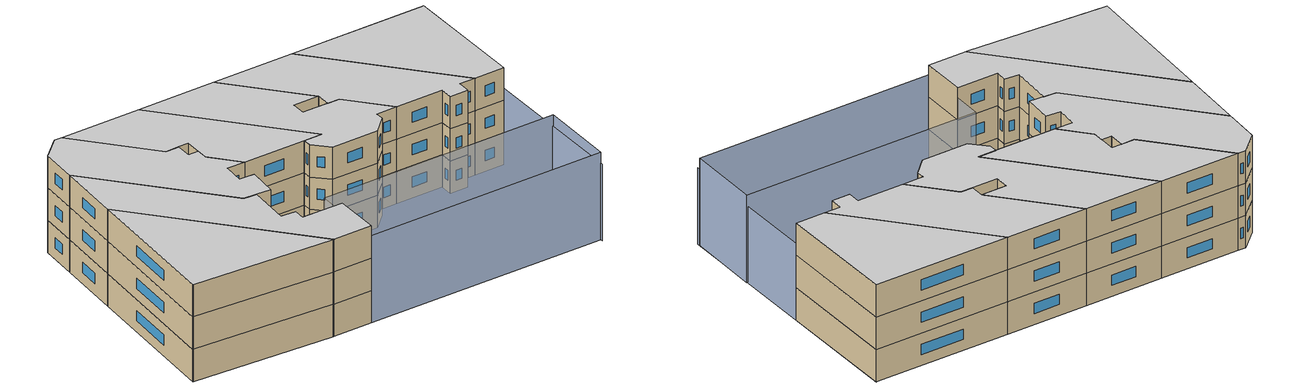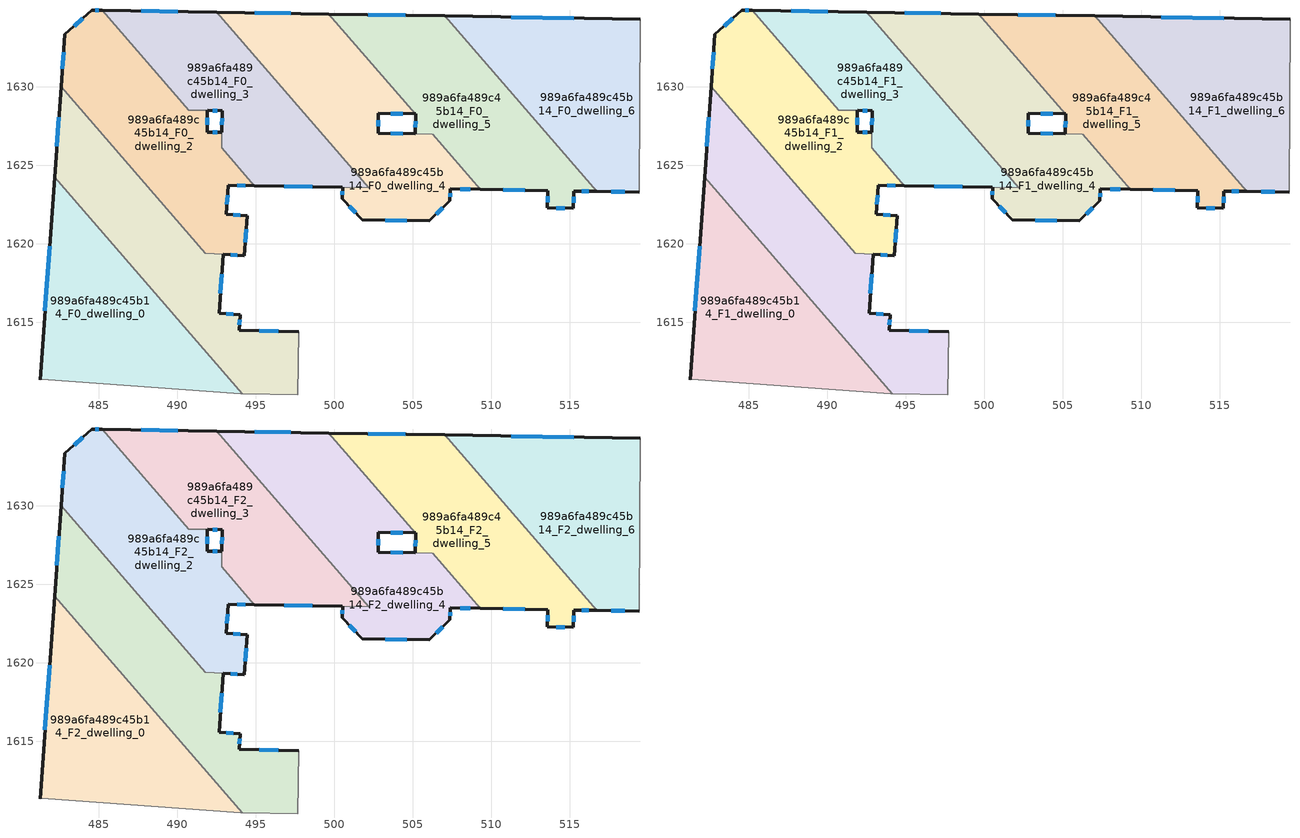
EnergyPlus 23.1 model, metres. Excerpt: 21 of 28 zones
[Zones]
989a6fa489c45b14_F0_dwelling_0
 floor ground (EU_floor_Construction): 482.19,1624.25 494.14,1610.43 494.04,1610.43 481.33,1611.36 481.26,1611.34 z0
 wall outside (EU_wall_Construction): 482.19,1624.25 481.26,1611.34 z0:3
 wall adiabatic (EU_wall_Construction): 481.26,1611.34 481.33,1611.36 494.04,1610.43 494.14,1610.43 z0:3
 wall to 989a6fa489c45b14_F0_dwelling_1 (EU_wall_Construction): 494.14,1610.43 482.19,1624.25 z0:3
 window (EU_Window_Construction): 481.87,1619.86 481.57,1615.73 z1.02:1.98
989a6fa489c45b14_F0_dwelling_1
 floor ground (EU_floor_Construction): 492.94,1619.33 492.66,1615.59 494.01,1615.49 493.94,1614.49 497.74,1614.41 497.67,1610.38 494.14,1610.43 482.19,1624.25 482.6,1630.02 491.78,1619.41 z0
 wall outside (EU_wall_Construction): 497.74,1614.41 493.94,1614.49 494.01,1615.49 492.66,1615.59 492.94,1619.33 / 482.6,1630.02 482.19,1624.25 z0:3
 wall adiabatic (EU_wall_Construction): 494.14,1610.43 497.67,1610.38 497.74,1614.41 z0:3
 wall to 989a6fa489c45b14_F0_dwelling_2 (EU_wall_Construction): 492.94,1619.33 491.78,1619.41 482.61,1630.02 z0:3
 window (EU_Window_Construction): 493.55,1615.53 493.12,1615.56 / 493.96,1614.83 493.99,1615.15 / 496.44,1614.44 495.23,1614.46 / 482.46,1628.05 482.33,1626.21 / 492.76,1616.86 492.84,1618.05 z1.02:1.98
989a6fa489c45b14_F0_dwelling_2
 floor ground (EU_floor_Construction): 491.93,1628.5 491.9,1627.12 491.95,1627.12 492.84,1627.1 492.82,1626.11 494.9,1623.7 493.25,1623.73 493.12,1621.9 494.46,1621.8 494.28,1619.23 491.78,1619.41 482.6,1630.02 482.84,1633.34 484.55,1634.89 485.24,1634.88 490.74,1628.51 z0
 wall outside (EU_wall_Construction): 485.24,1634.88 484.55,1634.89 482.84,1633.34 482.6,1630.02 / 492.84,1627.1 491.95,1627.12 491.9,1627.12 491.93,1628.5 / 492.94,1619.33 494.28,1619.23 494.46,1621.8 493.12,1621.9 493.25,1623.73 494.9,1623.7 z0:3
 wall to 989a6fa489c45b14_F0_dwelling_3 (EU_wall_Construction): 494.9,1623.7 492.82,1626.11 492.84,1627.1 / 490.74,1628.52 485.24,1634.88 / 491.93,1628.5 490.74,1628.51 z0:3
 window (EU_Window_Construction): 482.76,1632.21 482.69,1631.15 / 483.97,1634.36 483.42,1633.87 / 485,1634.88 484.78,1634.88 / 491.91,1627.59 491.92,1628.03 / 492.54,1627.11 492.25,1627.11 / 493.81,1623.72 494.34,1623.71 / 493.17,1622.52 493.21,1623.11 / 494.01,1621.83 493.58,1621.86 / 494.34,1620.1 494.4,1620.93 / 493.4,1619.29 493.82,1619.26 z1.02:1.98
989a6fa489c45b14_F0_dwelling_3
 floor ground (EU_floor_Construction): 492.52,1634.76 502.19,1623.58 500.53,1623.61 494.9,1623.7 492.82,1626.11 492.87,1628.48 491.93,1628.5 490.74,1628.52 485.24,1634.88 z0
 wall outside (EU_wall_Construction): 491.93,1628.5 492.87,1628.48 492.84,1627.1 / 492.52,1634.76 485.24,1634.88 / 494.9,1623.7 500.53,1623.61 z0:3
 wall to 989a6fa489c45b14_F0_dwelling_4 (EU_wall_Construction): 500.53,1623.61 502.19,1623.58 492.52,1634.76 z0:3
 window (EU_Window_Construction): 492.25,1628.49 492.55,1628.49 / 490.04,1634.8 487.72,1634.84 / 496.82,1623.67 498.61,1623.64 / 492.86,1628.01 492.85,1627.57 z1.02:1.98
989a6fa489c45b14_F0_dwelling_4
 floor ground (EU_floor_Construction): 505.15,1628.28 502.82,1628.32 502.8,1627.04 506.26,1626.99 509.31,1623.46 507.39,1623.5 507.38,1622.74 506.06,1621.46 501.8,1621.53 500.52,1622.86 500.53,1623.61 502.19,1623.58 492.52,1634.76 499.65,1634.64 z0
 wall outside (EU_wall_Construction): 500.53,1623.61 500.53,1622.86 501.8,1621.53 506.06,1621.46 507.38,1622.74 507.39,1623.5 509.31,1623.46 / 499.65,1634.64 492.52,1634.76 / 505.17,1627.01 502.8,1627.04 502.82,1628.32 505.15,1628.28 z0:3
 wall to 989a6fa489c45b14_F0_dwelling_5 (EU_wall_Construction): 505.15,1628.28 499.65,1634.64 / 506.26,1626.99 505.17,1627.01 / 509.31,1623.46 506.27,1626.99 z0:3
 window (EU_Window_Construction): 508.05,1623.49 508.66,1623.47 / 507.38,1622.99 507.39,1623.24 / 506.51,1621.9 506.93,1622.3 / 503.25,1621.51 504.61,1621.49 / 500.96,1622.4 501.36,1621.98 / 500.53,1623.35 500.53,1623.11 / 497.22,1634.68 494.95,1634.72 / 503.61,1628.3 504.36,1628.29 / 502.81,1627.48 502.81,1627.88 / 504.36,1627.02 503.61,1627.03 z1.02:1.98
989a6fa489c45b14_F0_dwelling_5
 floor ground (EU_floor_Construction): 507.05,1634.52 516.72,1623.34 515.26,1623.36 515.24,1622.25 513.58,1622.28 513.6,1623.39 509.31,1623.46 506.27,1626.99 505.17,1627.01 505.19,1628.23 505.19,1628.28 505.15,1628.28 499.65,1634.64 z0
 wall outside (EU_wall_Construction): 505.15,1628.28 505.19,1628.28 505.19,1628.23 505.17,1627.01 / 507.05,1634.52 499.65,1634.64 / 509.31,1623.46 513.6,1623.39 513.58,1622.28 515.24,1622.25 515.26,1623.36 516.72,1623.34 z0:3
 wall to 989a6fa489c45b14_F0_dwelling_6 (EU_wall_Construction): 516.72,1623.34 507.05,1634.52 z0:3
 window (EU_Window_Construction): 504.53,1634.56 502.17,1634.6 / 515.76,1623.35 516.22,1623.35 / 515.25,1622.63 515.26,1622.98 / 514.15,1622.27 514.68,1622.26 / 513.6,1623.02 513.59,1622.66 / 510.77,1623.44 512.14,1623.42 / 505.18,1627.81 505.18,1627.42 z1.02:1.98
989a6fa489c45b14_F0_dwelling_6
 floor ground (EU_floor_Construction): 519.48,1634.31 519.43,1623.29 516.72,1623.34 507.05,1634.52 z0
 wall outside (EU_wall_Construction): 519.48,1634.31 507.05,1634.52 / 516.72,1623.34 519.43,1623.29 z0:3
 wall adiabatic (EU_wall_Construction): 519.43,1623.29 519.48,1634.31 z0:3
 window (EU_Window_Construction): 515.25,1634.38 511.28,1634.45 / 517.64,1623.32 518.5,1623.31 z1.02:1.98
989a6fa489c45b14_F1_dwelling_0
 floor to 989a6fa489c45b14_F0_dwelling_0 (EU_floor_Construction): 482.19,1624.25 494.14,1610.43 494.04,1610.43 481.33,1611.36 481.26,1611.34 z3
 wall outside (EU_wall_Construction): 482.19,1624.25 481.26,1611.34 z3:6
 wall adiabatic (EU_wall_Construction): 481.26,1611.34 481.33,1611.36 494.04,1610.43 494.14,1610.43 z3:6
 wall to 989a6fa489c45b14_F1_dwelling_1 (EU_wall_Construction): 494.14,1610.43 482.19,1624.25 z3:6
 window (EU_Window_Construction): 481.87,1619.86 481.57,1615.73 z4.02:4.98
989a6fa489c45b14_F1_dwelling_1
 floor to 989a6fa489c45b14_F0_dwelling_1 (EU_floor_Construction): 492.94,1619.33 492.66,1615.59 494.01,1615.49 493.94,1614.49 497.74,1614.41 497.67,1610.38 494.14,1610.43 482.19,1624.25 482.6,1630.02 491.78,1619.41 z3
 wall outside (EU_wall_Construction): 497.74,1614.41 493.94,1614.49 494.01,1615.49 492.66,1615.59 492.94,1619.33 / 482.6,1630.02 482.19,1624.25 z3:6
 wall adiabatic (EU_wall_Construction): 494.14,1610.43 497.67,1610.38 497.74,1614.41 z3:6
 wall to 989a6fa489c45b14_F1_dwelling_2 (EU_wall_Construction): 492.94,1619.33 491.78,1619.41 482.61,1630.02 z3:6
 window (EU_Window_Construction): 493.55,1615.53 493.12,1615.56 / 493.96,1614.83 493.99,1615.15 / 496.44,1614.44 495.23,1614.46 / 482.46,1628.05 482.33,1626.21 / 492.76,1616.86 492.84,1618.05 z4.02:4.98
989a6fa489c45b14_F1_dwelling_2
 floor to 989a6fa489c45b14_F0_dwelling_2 (EU_floor_Construction): 491.93,1628.5 491.9,1627.12 491.95,1627.12 492.84,1627.1 492.82,1626.11 494.9,1623.7 493.25,1623.73 493.12,1621.9 494.46,1621.8 494.28,1619.23 491.78,1619.41 482.6,1630.02 482.84,1633.34 484.55,1634.89 485.24,1634.88 490.74,1628.52 z3
 wall outside (EU_wall_Construction): 485.24,1634.88 484.55,1634.89 482.84,1633.34 482.6,1630.02 / 492.84,1627.1 491.95,1627.12 491.9,1627.12 491.93,1628.5 / 492.94,1619.33 494.28,1619.23 494.46,1621.8 493.12,1621.9 493.25,1623.73 494.9,1623.7 z3:6
 wall to 989a6fa489c45b14_F1_dwelling_3 (EU_wall_Construction): 494.9,1623.7 492.82,1626.11 492.84,1627.1 / 490.74,1628.52 485.24,1634.88 / 491.93,1628.5 490.74,1628.51 z3:6
 window (EU_Window_Construction): 482.76,1632.21 482.69,1631.15 / 483.97,1634.36 483.42,1633.87 / 485,1634.88 484.78,1634.88 / 491.91,1627.59 491.92,1628.03 / 492.54,1627.11 492.25,1627.11 / 493.81,1623.72 494.34,1623.71 / 493.17,1622.52 493.21,1623.11 / 494.01,1621.83 493.58,1621.86 / 494.34,1620.1 494.4,1620.93 / 493.4,1619.29 493.82,1619.26 z4.02:4.98
989a6fa489c45b14_F1_dwelling_3
 floor to 989a6fa489c45b14_F0_dwelling_3 (EU_floor_Construction): 492.52,1634.76 502.19,1623.58 500.53,1623.61 494.9,1623.7 492.82,1626.11 492.87,1628.48 491.93,1628.5 490.74,1628.52 485.24,1634.88 z3
 wall outside (EU_wall_Construction): 491.93,1628.5 492.87,1628.48 492.84,1627.1 / 492.52,1634.76 485.24,1634.88 / 494.9,1623.7 500.53,1623.61 z3:6
 wall to 989a6fa489c45b14_F1_dwelling_4 (EU_wall_Construction): 500.53,1623.61 502.19,1623.58 492.52,1634.76 z3:6
 window (EU_Window_Construction): 492.25,1628.49 492.55,1628.49 / 490.04,1634.8 487.72,1634.84 / 496.82,1623.67 498.61,1623.64 / 492.86,1628.01 492.85,1627.57 z4.02:4.98
989a6fa489c45b14_F1_dwelling_4
 floor to 989a6fa489c45b14_F0_dwelling_4 (EU_floor_Construction): 505.15,1628.28 502.82,1628.32 502.8,1627.04 506.26,1626.99 509.31,1623.46 507.39,1623.5 507.38,1622.74 506.06,1621.46 501.8,1621.53 500.52,1622.86 500.53,1623.61 502.19,1623.58 492.52,1634.76 499.65,1634.64 z3
 wall outside (EU_wall_Construction): 500.53,1623.61 500.53,1622.86 501.8,1621.53 506.06,1621.46 507.38,1622.74 507.39,1623.5 509.31,1623.46 / 499.65,1634.64 492.52,1634.76 / 505.17,1627.01 502.8,1627.04 502.82,1628.32 505.15,1628.28 z3:6
 wall to 989a6fa489c45b14_F1_dwelling_5 (EU_wall_Construction): 505.15,1628.28 499.65,1634.64 / 506.26,1626.99 505.17,1627.01 / 509.31,1623.46 506.27,1626.99 z3:6
 window (EU_Window_Construction): 508.05,1623.49 508.66,1623.47 / 507.38,1622.99 507.39,1623.24 / 506.51,1621.9 506.93,1622.3 / 503.25,1621.51 504.61,1621.49 / 500.96,1622.4 501.36,1621.98 / 500.53,1623.35 500.53,1623.11 / 497.22,1634.68 494.95,1634.72 / 503.61,1628.3 504.36,1628.29 / 502.81,1627.48 502.81,1627.88 / 504.36,1627.02 503.61,1627.03 z4.02:4.98
989a6fa489c45b14_F1_dwelling_5
 floor to 989a6fa489c45b14_F0_dwelling_5 (EU_floor_Construction): 507.05,1634.52 516.72,1623.34 515.26,1623.36 515.24,1622.25 513.58,1622.28 513.6,1623.39 509.31,1623.46 506.27,1626.99 505.17,1627.01 505.19,1628.23 505.19,1628.28 505.15,1628.28 499.65,1634.64 z3
 wall outside (EU_wall_Construction): 505.15,1628.28 505.19,1628.28 505.19,1628.23 505.17,1627.01 / 507.05,1634.52 499.65,1634.64 / 509.31,1623.46 513.6,1623.39 513.58,1622.28 515.24,1622.25 515.26,1623.36 516.72,1623.34 z3:6
 wall to 989a6fa489c45b14_F1_dwelling_6 (EU_wall_Construction): 516.72,1623.34 507.05,1634.52 z3:6
 window (EU_Window_Construction): 504.53,1634.56 502.17,1634.6 / 515.76,1623.35 516.22,1623.35 / 515.25,1622.63 515.26,1622.98 / 514.15,1622.27 514.68,1622.26 / 513.6,1623.02 513.59,1622.66 / 510.77,1623.44 512.14,1623.42 / 505.18,1627.81 505.18,1627.42 z4.02:4.98
989a6fa489c45b14_F1_dwelling_6
 floor to 989a6fa489c45b14_F0_dwelling_6 (EU_floor_Construction): 519.48,1634.31 519.42,1623.29 516.72,1623.34 507.05,1634.52 z3
 wall outside (EU_wall_Construction): 519.48,1634.31 507.05,1634.52 / 516.72,1623.34 519.43,1623.29 z3:6
 wall adiabatic (EU_wall_Construction): 519.43,1623.29 519.48,1634.31 z3:6
 window (EU_Window_Construction): 515.25,1634.38 511.28,1634.45 / 517.64,1623.32 518.5,1623.31 z4.02:4.98
989a6fa489c45b14_F2_dwelling_0
 floor to 989a6fa489c45b14_F1_dwelling_0 (EU_floor_Construction): 482.19,1624.25 494.14,1610.43 494.04,1610.43 481.33,1611.36 481.26,1611.34 z6
 wall outside (EU_wall_Construction): 482.19,1624.25 481.26,1611.34 z6:9
 wall adiabatic (EU_wall_Construction): 481.26,1611.34 481.33,1611.36 494.04,1610.43 494.14,1610.43 z6:9
 wall to 989a6fa489c45b14_F2_dwelling_1 (EU_wall_Construction): 494.14,1610.43 482.19,1624.25 z6:9
 window (EU_Window_Construction): 481.87,1619.86 481.57,1615.73 z7.02:7.98
 ceiling to 989a6fa489c45b14_F3_dwelling_0 (EU_floor_Construction): 494.14,1610.43 482.19,1624.25 481.26,1611.34 481.33,1611.36 494.04,1610.43 z9
989a6fa489c45b14_F2_dwelling_1
 floor to 989a6fa489c45b14_F1_dwelling_1 (EU_floor_Construction): 492.94,1619.33 492.66,1615.59 494.01,1615.49 493.94,1614.49 497.74,1614.41 497.67,1610.38 494.14,1610.43 482.19,1624.25 482.6,1630.02 491.78,1619.41 z6
 wall outside (EU_wall_Construction): 497.74,1614.41 493.94,1614.49 494.01,1615.49 492.66,1615.59 492.94,1619.33 / 482.6,1630.02 482.19,1624.25 z6:9
 wall adiabatic (EU_wall_Construction): 494.14,1610.43 497.67,1610.38 497.74,1614.41 z6:9
 wall to 989a6fa489c45b14_F2_dwelling_2 (EU_wall_Construction): 492.94,1619.33 491.78,1619.41 482.61,1630.02 z6:9
 window (EU_Window_Construction): 493.55,1615.53 493.12,1615.56 / 493.96,1614.83 493.99,1615.15 / 496.44,1614.44 495.23,1614.46 / 482.46,1628.05 482.33,1626.21 / 492.76,1616.86 492.84,1618.05 z7.02:7.98
 ceiling to 989a6fa489c45b14_F3_dwelling_1 (EU_floor_Construction): 497.67,1610.38 497.74,1614.41 493.94,1614.49 494.01,1615.49 492.66,1615.59 492.94,1619.33 491.78,1619.41 482.6,1630.02 482.19,1624.25 494.14,1610.43 z9
989a6fa489c45b14_F2_dwelling_2
 floor to 989a6fa489c45b14_F1_dwelling_2 (EU_floor_Construction): 491.93,1628.5 491.9,1627.12 491.95,1627.12 492.84,1627.1 492.82,1626.11 494.9,1623.7 493.25,1623.73 493.12,1621.9 494.46,1621.8 494.28,1619.23 491.78,1619.41 482.6,1630.02 482.84,1633.34 484.55,1634.89 485.24,1634.88 490.74,1628.52 z6
 wall outside (EU_wall_Construction): 485.24,1634.88 484.55,1634.89 482.84,1633.34 482.6,1630.02 / 492.84,1627.1 491.95,1627.12 491.9,1627.12 491.93,1628.5 / 492.94,1619.33 494.28,1619.23 494.46,1621.8 493.12,1621.9 493.25,1623.73 494.9,1623.7 z6:9
 wall to 989a6fa489c45b14_F2_dwelling_3 (EU_wall_Construction): 494.9,1623.7 492.82,1626.11 492.84,1627.1 / 490.74,1628.52 485.24,1634.88 / 491.93,1628.5 490.74,1628.51 z6:9
 window (EU_Window_Construction): 482.76,1632.21 482.69,1631.15 / 483.97,1634.36 483.42,1633.87 / 485,1634.88 484.78,1634.88 / 491.91,1627.59 491.92,1628.03 / 492.54,1627.11 492.25,1627.11 / 493.81,1623.72 494.34,1623.71 / 493.17,1622.52 493.21,1623.11 / 494.01,1621.83 493.58,1621.86 / 494.34,1620.1 494.4,1620.93 / 493.4,1619.29 493.82,1619.26 z7.02:7.98
 ceiling to 989a6fa489c45b14_F3_dwelling_2 (EU_floor_Construction): 494.28,1619.23 494.46,1621.8 493.12,1621.9 493.25,1623.73 494.9,1623.7 492.82,1626.11 492.84,1627.1 491.95,1627.12 491.9,1627.12 491.93,1628.5 490.74,1628.52 485.24,1634.88 484.55,1634.89 482.84,1633.34 482.6,1630.02 491.78,1619.41 z9
989a6fa489c45b14_F2_dwelling_3
 floor to 989a6fa489c45b14_F1_dwelling_3 (EU_floor_Construction): 492.52,1634.76 502.19,1623.58 500.53,1623.61 494.9,1623.7 492.82,1626.11 492.87,1628.48 491.93,1628.5 490.74,1628.52 485.24,1634.88 z6
 wall outside (EU_wall_Construction): 491.93,1628.5 492.87,1628.48 492.84,1627.1 / 492.52,1634.76 485.24,1634.88 / 494.9,1623.7 500.53,1623.61 z6:9
 wall to 989a6fa489c45b14_F2_dwelling_4 (EU_wall_Construction): 500.53,1623.61 502.19,1623.58 492.52,1634.76 z6:9
 window (EU_Window_Construction): 492.25,1628.49 492.55,1628.49 / 490.04,1634.8 487.72,1634.84 / 496.82,1623.67 498.61,1623.64 / 492.86,1628.01 492.85,1627.57 z7.02:7.98
 ceiling to 989a6fa489c45b14_F3_dwelling_3 (EU_floor_Construction): 502.19,1623.58 492.52,1634.76 485.24,1634.88 490.74,1628.52 491.93,1628.5 492.87,1628.48 492.82,1626.11 494.9,1623.7 500.53,1623.61 z9
989a6fa489c45b14_F2_dwelling_4
 floor to 989a6fa489c45b14_F1_dwelling_4 (EU_floor_Construction): 505.15,1628.28 502.82,1628.32 502.8,1627.04 506.26,1626.99 509.31,1623.46 507.39,1623.5 507.38,1622.74 506.06,1621.46 501.8,1621.53 500.52,1622.86 500.53,1623.61 502.19,1623.58 492.52,1634.76 499.65,1634.64 z6
 wall outside (EU_wall_Construction): 500.53,1623.61 500.53,1622.86 501.8,1621.53 506.06,1621.46 507.38,1622.74 507.39,1623.5 509.31,1623.46 / 499.65,1634.64 492.52,1634.76 / 505.17,1627.01 502.8,1627.04 502.82,1628.32 505.15,1628.28 z6:9
 wall to 989a6fa489c45b14_F2_dwelling_5 (EU_wall_Construction): 505.15,1628.28 499.65,1634.64 / 506.26,1626.99 505.17,1627.01 / 509.31,1623.46 506.27,1626.99 z6:9
 window (EU_Window_Construction): 508.05,1623.49 508.66,1623.47 / 507.38,1622.99 507.39,1623.24 / 506.51,1621.9 506.93,1622.3 / 503.25,1621.51 504.61,1621.49 / 500.96,1622.4 501.36,1621.98 / 500.53,1623.35 500.53,1623.11 / 497.22,1634.68 494.95,1634.72 / 503.61,1628.3 504.36,1628.29 / 502.81,1627.48 502.81,1627.88 / 504.36,1627.02 503.61,1627.03 z7.02:7.98
 ceiling to 989a6fa489c45b14_F3_dwelling_4 (EU_floor_Construction): 509.31,1623.46 506.26,1626.99 502.8,1627.04 502.82,1628.32 505.15,1628.28 499.65,1634.64 492.52,1634.76 502.19,1623.58 500.53,1623.61 500.52,1622.86 501.8,1621.53 506.06,1621.46 507.38,1622.74 507.39,1623.5 z9
989a6fa489c45b14_F2_dwelling_5
 floor to 989a6fa489c45b14_F1_dwelling_5 (EU_floor_Construction): 507.05,1634.52 516.72,1623.34 515.26,1623.36 515.24,1622.25 513.58,1622.28 513.6,1623.39 509.31,1623.46 506.27,1626.99 505.17,1627.01 505.19,1628.23 505.19,1628.28 505.15,1628.28 499.65,1634.64 z6
 wall outside (EU_wall_Construction): 505.15,1628.28 505.19,1628.28 505.19,1628.23 505.17,1627.01 / 507.05,1634.52 499.65,1634.64 / 509.31,1623.46 513.6,1623.39 513.58,1622.28 515.24,1622.25 515.26,1623.36 516.72,1623.34 z6:9
 wall to 989a6fa489c45b14_F2_dwelling_6 (EU_wall_Construction): 516.72,1623.34 507.05,1634.52 z6:9
 window (EU_Window_Construction): 504.53,1634.56 502.17,1634.6 / 515.76,1623.35 516.22,1623.35 / 515.25,1622.63 515.26,1622.98 / 514.15,1622.27 514.68,1622.26 / 513.6,1623.02 513.59,1622.66 / 510.77,1623.44 512.14,1623.42 / 505.18,1627.81 505.18,1627.42 z7.02:7.98
 ceiling to 989a6fa489c45b14_F3_dwelling_5 (EU_floor_Construction): 516.72,1623.34 507.05,1634.52 499.65,1634.64 505.15,1628.28 505.19,1628.28 505.19,1628.23 505.17,1627.01 506.27,1626.99 509.31,1623.46 513.6,1623.39 513.58,1622.28 515.24,1622.25 515.26,1623.36 z9
989a6fa489c45b14_F2_dwelling_6
 floor to 989a6fa489c45b14_F1_dwelling_6 (EU_floor_Construction): 519.48,1634.31 519.42,1623.29 516.72,1623.34 507.05,1634.52 z6
 wall outside (EU_wall_Construction): 519.48,1634.31 507.05,1634.52 / 516.72,1623.34 519.43,1623.29 z6:9
 wall adiabatic (EU_wall_Construction): 519.43,1623.29 519.48,1634.31 z6:9
 window (EU_Window_Construction): 515.25,1634.38 511.28,1634.45 / 517.64,1623.32 518.5,1623.31 z7.02:7.98
 ceiling to 989a6fa489c45b14_F3_dwelling_6 (EU_floor_Construction): 519.42,1623.29 519.48,1634.31 507.05,1634.52 516.72,1623.34 z9
shading: 519.35,1610.01 497.67,1610.38 / 497.67,1610.38 497.78,1616.98 / 497.78,1616.98 519.46,1616.61 / 519.46,1616.61 519.35,1610.01 z0:8.1; 519.34,1609.8 519.48,1634.32 z0:7.1
[Building]
EU S2 Campaign: North Axis=0; Terrain=City; Solar Distribution=FullExterior
[Site:Location]
Vienna: Latitude=48; Longitude=16.5; Time Zone=1; Elevation=183
[SizingPeriod:WeatherFileDays]
AnnualSizingPeriod: Begin Month=1; Begin Day of Month=1; End Month=12; End Day of Month=31; Day of Week for Start Day=Monday; Use Weather File Daylight Saving Period=No; Use Weather File Rain and Snow Indicators=No
[MATERIAL]
EU_InternalMass_Material: Roughness=MediumRough; Thickness=0.1; Conductivity=1; Density=1800; Specific Heat=900; Thermal Absorptance=0.9; Solar Absorptance=0.7; Visible Absorptance=0.7
[MATERIAL:NOMASS] Roughness=MediumRough; Thermal Absorptance=0.9; Solar Absorptance=0.7; Visible Absorptance=0.7
Name | Thermal Resistance
EU_wall_NoMass | 0.942466
EU_floor_NoMass | 0.66527
[WINDOWMATERIAL:SIMPLEGLAZINGSYSTEM]
EU_Window_SimpleGlazing: UFactor=2.03367; Solar Heat Gain Coefficient=0.65; Visible Transmittance=0.65
[CONSTRUCTION]
EU_wall_Construction: EU_wall_NoMass
EU_floor_Construction: EU_floor_NoMass
EU_Window_Construction: EU_Window_SimpleGlazing
EU_InternalMass_Construction: EU_InternalMass_Material
[ZONE] Type=1; Multiplier=1; Ceiling Height=autocalculate; Floor Area=autocalculate; Part of Total Floor Area=Yes
Name | Volume
989a6fa489c45b14_F0_dwelling_0 | 250.211
989a6fa489c45b14_F1_dwelling_0; 989a6fa489c45b14_F2_dwelling_0 | 250.21
989a6fa489c45b14_F0_dwelling_1; 989a6fa489c45b14_F1_dwelling_1; 989a6fa489c45b14_F2_dwelling_1 | 256.893
989a6fa489c45b14_F0_dwelling_2; 989a6fa489c45b14_F1_dwelling_2; 989a6fa489c45b14_F2_dwelling_2 | 247.326
989a6fa489c45b14_F0_dwelling_3; 989a6fa489c45b14_F1_dwelling_3; 989a6fa489c45b14_F2_dwelling_3 | 233.211
989a6fa489c45b14_F0_dwelling_4; 989a6fa489c45b14_F1_dwelling_4; 989a6fa489c45b14_F2_dwelling_4 | 261.598
989a6fa489c45b14_F0_dwelling_5; 989a6fa489c45b14_F1_dwelling_5; 989a6fa489c45b14_F2_dwelling_5 | 252.271
989a6fa489c45b14_F0_dwelling_6; 989a6fa489c45b14_F1_dwelling_6; 989a6fa489c45b14_F2_dwelling_6 | 250.237
[INTERNALMASS] Construction=EU_InternalMass_Construction
Name | Zone or ZoneList | Surface Area
989a6fa489c45b14_F0_dwelling_0_EU_InternalMass | 989a6fa489c45b14_F0_dwelling_0 | 83.4035
989a6fa489c45b14_F0_dwelling_1_EU_InternalMass | 989a6fa489c45b14_F0_dwelling_1 | 85.6302
989a6fa489c45b14_F0_dwelling_2_EU_InternalMass | 989a6fa489c45b14_F0_dwelling_2 | 82.4391
989a6fa489c45b14_F0_dwelling_3_EU_InternalMass | 989a6fa489c45b14_F0_dwelling_3 | 77.7355
989a6fa489c45b14_F0_dwelling_4_EU_InternalMass | 989a6fa489c45b14_F0_dwelling_4 | 87.2039
989a6fa489c45b14_F0_dwelling_5_EU_InternalMass | 989a6fa489c45b14_F0_dwelling_5 | 84.0894
989a6fa489c45b14_F0_dwelling_6_EU_InternalMass | 989a6fa489c45b14_F0_dwelling_6 | 83.4124
989a6fa489c45b14_F1_dwelling_0_EU_InternalMass | 989a6fa489c45b14_F1_dwelling_0 | 83.4035
989a6fa489c45b14_F1_dwelling_1_EU_InternalMass | 989a6fa489c45b14_F1_dwelling_1 | 85.6302
989a6fa489c45b14_F1_dwelling_2_EU_InternalMass | 989a6fa489c45b14_F1_dwelling_2 | 82.4391
989a6fa489c45b14_F1_dwelling_3_EU_InternalMass | 989a6fa489c45b14_F1_dwelling_3 | 77.7355
989a6fa489c45b14_F1_dwelling_4_EU_InternalMass | 989a6fa489c45b14_F1_dwelling_4 | 87.2039
989a6fa489c45b14_F1_dwelling_5_EU_InternalMass | 989a6fa489c45b14_F1_dwelling_5 | 84.0894
989a6fa489c45b14_F1_dwelling_6_EU_InternalMass | 989a6fa489c45b14_F1_dwelling_6 | 83.4124
989a6fa489c45b14_F2_dwelling_0_EU_InternalMass | 989a6fa489c45b14_F2_dwelling_0 | 83.4035
989a6fa489c45b14_F2_dwelling_1_EU_InternalMass | 989a6fa489c45b14_F2_dwelling_1 | 85.6302
989a6fa489c45b14_F2_dwelling_2_EU_InternalMass | 989a6fa489c45b14_F2_dwelling_2 | 82.4391
989a6fa489c45b14_F2_dwelling_3_EU_InternalMass | 989a6fa489c45b14_F2_dwelling_3 | 77.7355
989a6fa489c45b14_F2_dwelling_4_EU_InternalMass | 989a6fa489c45b14_F2_dwelling_4 | 87.2039
989a6fa489c45b14_F2_dwelling_5_EU_InternalMass | 989a6fa489c45b14_F2_dwelling_5 | 84.0894
989a6fa489c45b14_F2_dwelling_6_EU_InternalMass | 989a6fa489c45b14_F2_dwelling_6 | 83.4124
[OTHEREQUIPMENT] Fuel Type=Electricity; Design Level Calculation Method=Watts/Area; Power per Zone Floor Area=1; Fraction Latent=0; Fraction Radiant=0; Fraction Lost=0; Carbon Dioxide Generation Rate=0; EndUse Subcategory=EU_Step8_InternalGains
Name | Zone or ZoneList or Space or SpaceList | Schedule
EU_Step8_InternalGain_989a6fa489c45b14_F0_dwelling_0_f000 | 989a6fa489c45b14_F0_dwelling_0 | EU_Step8_GainSchedule_989a6fa489c45b14_F0_dwelling_0_f000
EU_Step8_InternalGain_989a6fa489c45b14_F0_dwelling_1_f000 | 989a6fa489c45b14_F0_dwelling_1 | EU_Step8_GainSchedule_989a6fa489c45b14_F0_dwelling_1_f000
EU_Step8_InternalGain_989a6fa489c45b14_F0_dwelling_2_f000 | 989a6fa489c45b14_F0_dwelling_2 | EU_Step8_GainSchedule_989a6fa489c45b14_F0_dwelling_2_f000
EU_Step8_InternalGain_989a6fa489c45b14_F0_dwelling_3_f000 | 989a6fa489c45b14_F0_dwelling_3 | EU_Step8_GainSchedule_989a6fa489c45b14_F0_dwelling_3_f000
EU_Step8_InternalGain_989a6fa489c45b14_F0_dwelling_4_f000 | 989a6fa489c45b14_F0_dwelling_4 | EU_Step8_GainSchedule_989a6fa489c45b14_F0_dwelling_4_f000
EU_Step8_InternalGain_989a6fa489c45b14_F0_dwelling_5_f000 | 989a6fa489c45b14_F0_dwelling_5 | EU_Step8_GainSchedule_989a6fa489c45b14_F0_dwelling_5_f000
EU_Step8_InternalGain_989a6fa489c45b14_F0_dwelling_6_f000 | 989a6fa489c45b14_F0_dwelling_6 | EU_Step8_GainSchedule_989a6fa489c45b14_F0_dwelling_6_f000
EU_Step8_InternalGain_989a6fa489c45b14_F1_dwelling_0_f000 | 989a6fa489c45b14_F1_dwelling_0 | EU_Step8_GainSchedule_989a6fa489c45b14_F1_dwelling_0_f000
EU_Step8_InternalGain_989a6fa489c45b14_F1_dwelling_1_f000 | 989a6fa489c45b14_F1_dwelling_1 | EU_Step8_GainSchedule_989a6fa489c45b14_F1_dwelling_1_f000
EU_Step8_InternalGain_989a6fa489c45b14_F1_dwelling_2_f000 | 989a6fa489c45b14_F1_dwelling_2 | EU_Step8_GainSchedule_989a6fa489c45b14_F1_dwelling_2_f000
EU_Step8_InternalGain_989a6fa489c45b14_F1_dwelling_3_f000 | 989a6fa489c45b14_F1_dwelling_3 | EU_Step8_GainSchedule_989a6fa489c45b14_F1_dwelling_3_f000
EU_Step8_InternalGain_989a6fa489c45b14_F1_dwelling_4_f000 | 989a6fa489c45b14_F1_dwelling_4 | EU_Step8_GainSchedule_989a6fa489c45b14_F1_dwelling_4_f000
EU_Step8_InternalGain_989a6fa489c45b14_F1_dwelling_5_f000 | 989a6fa489c45b14_F1_dwelling_5 | EU_Step8_GainSchedule_989a6fa489c45b14_F1_dwelling_5_f000
EU_Step8_InternalGain_989a6fa489c45b14_F1_dwelling_6_f000 | 989a6fa489c45b14_F1_dwelling_6 | EU_Step8_GainSchedule_989a6fa489c45b14_F1_dwelling_6_f000
EU_Step8_InternalGain_989a6fa489c45b14_F2_dwelling_0_f000 | 989a6fa489c45b14_F2_dwelling_0 | EU_Step8_GainSchedule_989a6fa489c45b14_F2_dwelling_0_f000
EU_Step8_InternalGain_989a6fa489c45b14_F2_dwelling_1_f000 | 989a6fa489c45b14_F2_dwelling_1 | EU_Step8_GainSchedule_989a6fa489c45b14_F2_dwelling_1_f000
EU_Step8_InternalGain_989a6fa489c45b14_F2_dwelling_2_f000 | 989a6fa489c45b14_F2_dwelling_2 | EU_Step8_GainSchedule_989a6fa489c45b14_F2_dwelling_2_f000
EU_Step8_InternalGain_989a6fa489c45b14_F2_dwelling_3_f000 | 989a6fa489c45b14_F2_dwelling_3 | EU_Step8_GainSchedule_989a6fa489c45b14_F2_dwelling_3_f000
EU_Step8_InternalGain_989a6fa489c45b14_F2_dwelling_4_f000 | 989a6fa489c45b14_F2_dwelling_4 | EU_Step8_GainSchedule_989a6fa489c45b14_F2_dwelling_4_f000
EU_Step8_InternalGain_989a6fa489c45b14_F2_dwelling_5_f000 | 989a6fa489c45b14_F2_dwelling_5 | EU_Step8_GainSchedule_989a6fa489c45b14_F2_dwelling_5_f000
EU_Step8_InternalGain_989a6fa489c45b14_F2_dwelling_6_f000 | 989a6fa489c45b14_F2_dwelling_6 | EU_Step8_GainSchedule_989a6fa489c45b14_F2_dwelling_6_f000
[ZONEVENTILATION:DESIGNFLOWRATE] Schedule=EU_AlwaysOn; Design Flow Rate Calculation Method=AirChanges/Hour; Air Changes per Hour=0.530523; Ventilation Type=Natural; Fan Pressure Rise=0; Fan Total Efficiency=1; Constant Term Coefficient=1; Temperature Term Coefficient=0; Velocity Term Coefficient=0; Velocity Squared Term Coefficient=0; Minimum Indoor Temperature=-100; Maximum Indoor Temperature=100; Delta Temperature=-100; Minimum Outdoor Temperature=-100; Maximum Outdoor Temperature=100; Maximum Wind Speed=40
Name | Zone or ZoneList or Space or SpaceList
EU_ConstantAir_989a6fa489c45b14_F0_dwelling_0 | 989a6fa489c45b14_F0_dwelling_0
EU_ConstantAir_989a6fa489c45b14_F0_dwelling_1 | 989a6fa489c45b14_F0_dwelling_1
EU_ConstantAir_989a6fa489c45b14_F0_dwelling_2 | 989a6fa489c45b14_F0_dwelling_2
EU_ConstantAir_989a6fa489c45b14_F0_dwelling_3 | 989a6fa489c45b14_F0_dwelling_3
EU_ConstantAir_989a6fa489c45b14_F0_dwelling_4 | 989a6fa489c45b14_F0_dwelling_4
EU_ConstantAir_989a6fa489c45b14_F0_dwelling_5 | 989a6fa489c45b14_F0_dwelling_5
EU_ConstantAir_989a6fa489c45b14_F0_dwelling_6 | 989a6fa489c45b14_F0_dwelling_6
EU_ConstantAir_989a6fa489c45b14_F1_dwelling_0 | 989a6fa489c45b14_F1_dwelling_0
EU_ConstantAir_989a6fa489c45b14_F1_dwelling_1 | 989a6fa489c45b14_F1_dwelling_1
EU_ConstantAir_989a6fa489c45b14_F1_dwelling_2 | 989a6fa489c45b14_F1_dwelling_2
EU_ConstantAir_989a6fa489c45b14_F1_dwelling_3 | 989a6fa489c45b14_F1_dwelling_3
EU_ConstantAir_989a6fa489c45b14_F1_dwelling_4 | 989a6fa489c45b14_F1_dwelling_4
EU_ConstantAir_989a6fa489c45b14_F1_dwelling_5 | 989a6fa489c45b14_F1_dwelling_5
EU_ConstantAir_989a6fa489c45b14_F1_dwelling_6 | 989a6fa489c45b14_F1_dwelling_6
EU_ConstantAir_989a6fa489c45b14_F2_dwelling_0 | 989a6fa489c45b14_F2_dwelling_0
EU_ConstantAir_989a6fa489c45b14_F2_dwelling_1 | 989a6fa489c45b14_F2_dwelling_1
EU_ConstantAir_989a6fa489c45b14_F2_dwelling_2 | 989a6fa489c45b14_F2_dwelling_2
EU_ConstantAir_989a6fa489c45b14_F2_dwelling_3 | 989a6fa489c45b14_F2_dwelling_3
EU_ConstantAir_989a6fa489c45b14_F2_dwelling_4 | 989a6fa489c45b14_F2_dwelling_4
EU_ConstantAir_989a6fa489c45b14_F2_dwelling_5 | 989a6fa489c45b14_F2_dwelling_5
EU_ConstantAir_989a6fa489c45b14_F2_dwelling_6 | 989a6fa489c45b14_F2_dwelling_6
[HVACTEMPLATE:THERMOSTAT] Constant Heating Setpoint=20; Constant Cooling Setpoint=50
EU_HeatOnly_989a6fa489c45b14_F0_dwelling_0; EU_HeatOnly_989a6fa489c45b14_F0_dwelling_1; EU_HeatOnly_989a6fa489c45b14_F0_dwelling_2; EU_HeatOnly_989a6fa489c45b14_F0_dwelling_3; EU_HeatOnly_989a6fa489c45b14_F0_dwelling_4; EU_HeatOnly_989a6fa489c45b14_F0_dwelling_5; EU_HeatOnly_989a6fa489c45b14_F0_dwelling_6; EU_HeatOnly_989a6fa489c45b14_F1_dwelling_0; EU_HeatOnly_989a6fa489c45b14_F1_dwelling_1; EU_HeatOnly_989a6fa489c45b14_F1_dwelling_2; EU_HeatOnly_989a6fa489c45b14_F1_dwelling_3; EU_HeatOnly_989a6fa489c45b14_F1_dwelling_4; EU_HeatOnly_989a6fa489c45b14_F1_dwelling_5; EU_HeatOnly_989a6fa489c45b14_F1_dwelling_6; EU_HeatOnly_989a6fa489c45b14_F2_dwelling_0; EU_HeatOnly_989a6fa489c45b14_F2_dwelling_1; EU_HeatOnly_989a6fa489c45b14_F2_dwelling_2; EU_HeatOnly_989a6fa489c45b14_F2_dwelling_3; EU_HeatOnly_989a6fa489c45b14_F2_dwelling_4; EU_HeatOnly_989a6fa489c45b14_F2_dwelling_5; EU_HeatOnly_989a6fa489c45b14_F2_dwelling_6; EU_HeatOnly_989a6fa489c45b14_F3_dwelling_0; EU_HeatOnly_989a6fa489c45b14_F3_dwelling_1; EU_HeatOnly_989a6fa489c45b14_F3_dwelling_2; EU_HeatOnly_989a6fa489c45b14_F3_dwelling_3; EU_HeatOnly_989a6fa489c45b14_F3_dwelling_4; EU_HeatOnly_989a6fa489c45b14_F3_dwelling_5; EU_HeatOnly_989a6fa489c45b14_F3_dwelling_6
[HVACTEMPLATE:ZONE:IDEALLOADSAIRSYSTEM] System Availability Schedule=EU_AlwaysOn; Maximum Heating Supply Air Temperature=50; Minimum Cooling Supply Air Temperature=13; Maximum Heating Supply Air Humidity Ratio=0.0156; Minimum Cooling Supply Air Humidity Ratio=0.0077; Heating Limit=NoLimit; Cooling Limit=NoLimit; Heating Availability Schedule=EU_AlwaysOn; Cooling Availability Schedule=EU_CoolingOff; Dehumidification Control Type=ConstantSensibleHeatRatio; Cooling Sensible Heat Ratio=0.7; Dehumidification Setpoint=60; Humidification Control Type=None; Humidification Setpoint=30; Outdoor Air Method=None; Outdoor Air Flow Rate per Person=0.00944; Outdoor Air Flow Rate per Zone Floor Area=0; Outdoor Air Flow Rate per Zone=0; Demand Controlled Ventilation Type=None; Outdoor Air Economizer Type=NoEconomizer; Heat Recovery Type=None; Sensible Heat Recovery Effectiveness=0.7; Latent Heat Recovery Effectiveness=0.65
Name | Template Thermostat
989a6fa489c45b14_F0_dwelling_0 | EU_HeatOnly_989a6fa489c45b14_F0_dwelling_0
989a6fa489c45b14_F0_dwelling_1 | EU_HeatOnly_989a6fa489c45b14_F0_dwelling_1
989a6fa489c45b14_F0_dwelling_2 | EU_HeatOnly_989a6fa489c45b14_F0_dwelling_2
989a6fa489c45b14_F0_dwelling_3 | EU_HeatOnly_989a6fa489c45b14_F0_dwelling_3
989a6fa489c45b14_F0_dwelling_4 | EU_HeatOnly_989a6fa489c45b14_F0_dwelling_4
989a6fa489c45b14_F0_dwelling_5 | EU_HeatOnly_989a6fa489c45b14_F0_dwelling_5
989a6fa489c45b14_F0_dwelling_6 | EU_HeatOnly_989a6fa489c45b14_F0_dwelling_6
989a6fa489c45b14_F1_dwelling_0 | EU_HeatOnly_989a6fa489c45b14_F1_dwelling_0
989a6fa489c45b14_F1_dwelling_1 | EU_HeatOnly_989a6fa489c45b14_F1_dwelling_1
989a6fa489c45b14_F1_dwelling_2 | EU_HeatOnly_989a6fa489c45b14_F1_dwelling_2
989a6fa489c45b14_F1_dwelling_3 | EU_HeatOnly_989a6fa489c45b14_F1_dwelling_3
989a6fa489c45b14_F1_dwelling_4 | EU_HeatOnly_989a6fa489c45b14_F1_dwelling_4
989a6fa489c45b14_F1_dwelling_5 | EU_HeatOnly_989a6fa489c45b14_F1_dwelling_5
989a6fa489c45b14_F1_dwelling_6 | EU_HeatOnly_989a6fa489c45b14_F1_dwelling_6
989a6fa489c45b14_F2_dwelling_0 | EU_HeatOnly_989a6fa489c45b14_F2_dwelling_0
989a6fa489c45b14_F2_dwelling_1 | EU_HeatOnly_989a6fa489c45b14_F2_dwelling_1
989a6fa489c45b14_F2_dwelling_2 | EU_HeatOnly_989a6fa489c45b14_F2_dwelling_2
989a6fa489c45b14_F2_dwelling_3 | EU_HeatOnly_989a6fa489c45b14_F2_dwelling_3
989a6fa489c45b14_F2_dwelling_4 | EU_HeatOnly_989a6fa489c45b14_F2_dwelling_4
989a6fa489c45b14_F2_dwelling_5 | EU_HeatOnly_989a6fa489c45b14_F2_dwelling_5
989a6fa489c45b14_F2_dwelling_6 | EU_HeatOnly_989a6fa489c45b14_F2_dwelling_6
[SIZING:ZONE] Zone Cooling Design Supply Air Temperature Input Method=SupplyAirTemperature; Zone Cooling Design Supply Air Temperature=13; Zone Heating Design Supply Air Temperature Input Method=SupplyAirTemperature; Zone Heating Design Supply Air Temperature=50; Zone Cooling Design Supply Air Humidity Ratio=0.008; Zone Heating Design Supply Air Humidity Ratio=0.008; Cooling Design Air Flow Method=DesignDay; Cooling Design Air Flow Rate=0; Cooling Minimum Air Flow per Zone Floor Area=0.000762; Cooling Minimum Air Flow=0; Cooling Minimum Air Flow Fraction=0.2; Heating Design Air Flow Method=DesignDay; Heating Design Air Flow Rate=0; Heating Maximum Air Flow per Zone Floor Area=0.002032; Heating Maximum Air Flow=0.141576; Heating Maximum Air Flow Fraction=0.3; Account for Dedicated Outdoor Air System=No; Dedicated Outdoor Air System Control Strategy=NeutralSupplyAir; Dedicated Outdoor Air Low Setpoint Temperature for Design=autosize; Dedicated Outdoor Air High Setpoint Temperature for Design=autosize; Zone Load Sizing Method=Sensible Load Only No Latent Load; Zone Latent Cooling Design Supply Air Humidity Ratio Input Method=HumidityRatioDifference; Zone Cooling Design Supply Air Humidity Ratio Difference=0.005; Zone Latent Heating Design Supply Air Humidity Ratio Input Method=HumidityRatioDifference; Zone Humidification Design Supply Air Humidity Ratio Difference=0.005
989a6fa489c45b14_F0_dwelling_0; 989a6fa489c45b14_F0_dwelling_1; 989a6fa489c45b14_F0_dwelling_2; 989a6fa489c45b14_F0_dwelling_3; 989a6fa489c45b14_F0_dwelling_4; 989a6fa489c45b14_F0_dwelling_5; 989a6fa489c45b14_F0_dwelling_6; 989a6fa489c45b14_F1_dwelling_0; 989a6fa489c45b14_F1_dwelling_1; 989a6fa489c45b14_F1_dwelling_2; 989a6fa489c45b14_F1_dwelling_3; 989a6fa489c45b14_F1_dwelling_4; 989a6fa489c45b14_F1_dwelling_5; 989a6fa489c45b14_F1_dwelling_6; 989a6fa489c45b14_F2_dwelling_0; 989a6fa489c45b14_F2_dwelling_1; 989a6fa489c45b14_F2_dwelling_2; 989a6fa489c45b14_F2_dwelling_3; 989a6fa489c45b14_F2_dwelling_4; 989a6fa489c45b14_F2_dwelling_5; 989a6fa489c45b14_F2_dwelling_6
[SCHEDULE:CONSTANT]
Name | Hourly Value
EU_AlwaysOn | 1
EU_CoolingOff | 0
[SCHEDULE:FILE] Column Number=1; Rows to Skip at Top=0; Number of Hours of Data=8760; Column Separator=Comma; Interpolate to Timestep=No; Minutes per Item=60; Adjust Schedule for Daylight Savings=Yes
Name | File
EU_Step8_GainSchedule_989a6fa489c45b14_F0_dwelling_0_f000 | ../../schedules/989a6fa489c45b14/989a6fa489c45b14_F0_dwelling_0_f000_gain.csv
EU_Step8_GainSchedule_989a6fa489c45b14_F0_dwelling_1_f000 | ../../schedules/989a6fa489c45b14/989a6fa489c45b14_F0_dwelling_1_f000_gain.csv
EU_Step8_GainSchedule_989a6fa489c45b14_F0_dwelling_2_f000 | ../../schedules/989a6fa489c45b14/989a6fa489c45b14_F0_dwelling_2_f000_gain.csv
EU_Step8_GainSchedule_989a6fa489c45b14_F0_dwelling_3_f000 | ../../schedules/989a6fa489c45b14/989a6fa489c45b14_F0_dwelling_3_f000_gain.csv
EU_Step8_GainSchedule_989a6fa489c45b14_F0_dwelling_4_f000 | ../../schedules/989a6fa489c45b14/989a6fa489c45b14_F0_dwelling_4_f000_gain.csv
EU_Step8_GainSchedule_989a6fa489c45b14_F0_dwelling_5_f000 | ../../schedules/989a6fa489c45b14/989a6fa489c45b14_F0_dwelling_5_f000_gain.csv
EU_Step8_GainSchedule_989a6fa489c45b14_F0_dwelling_6_f000 | ../../schedules/989a6fa489c45b14/989a6fa489c45b14_F0_dwelling_6_f000_gain.csv
EU_Step8_GainSchedule_989a6fa489c45b14_F1_dwelling_0_f000 | ../../schedules/989a6fa489c45b14/989a6fa489c45b14_F1_dwelling_0_f000_gain.csv
EU_Step8_GainSchedule_989a6fa489c45b14_F1_dwelling_1_f000 | ../../schedules/989a6fa489c45b14/989a6fa489c45b14_F1_dwelling_1_f000_gain.csv
EU_Step8_GainSchedule_989a6fa489c45b14_F1_dwelling_2_f000 | ../../schedules/989a6fa489c45b14/989a6fa489c45b14_F1_dwelling_2_f000_gain.csv
EU_Step8_GainSchedule_989a6fa489c45b14_F1_dwelling_3_f000 | ../../schedules/989a6fa489c45b14/989a6fa489c45b14_F1_dwelling_3_f000_gain.csv
EU_Step8_GainSchedule_989a6fa489c45b14_F1_dwelling_4_f000 | ../../schedules/989a6fa489c45b14/989a6fa489c45b14_F1_dwelling_4_f000_gain.csv
EU_Step8_GainSchedule_989a6fa489c45b14_F1_dwelling_5_f000 | ../../schedules/989a6fa489c45b14/989a6fa489c45b14_F1_dwelling_5_f000_gain.csv
EU_Step8_GainSchedule_989a6fa489c45b14_F1_dwelling_6_f000 | ../../schedules/989a6fa489c45b14/989a6fa489c45b14_F1_dwelling_6_f000_gain.csv
EU_Step8_GainSchedule_989a6fa489c45b14_F2_dwelling_0_f000 | ../../schedules/989a6fa489c45b14/989a6fa489c45b14_F2_dwelling_0_f000_gain.csv
EU_Step8_GainSchedule_989a6fa489c45b14_F2_dwelling_1_f000 | ../../schedules/989a6fa489c45b14/989a6fa489c45b14_F2_dwelling_1_f000_gain.csv
EU_Step8_GainSchedule_989a6fa489c45b14_F2_dwelling_2_f000 | ../../schedules/989a6fa489c45b14/989a6fa489c45b14_F2_dwelling_2_f000_gain.csv
EU_Step8_GainSchedule_989a6fa489c45b14_F2_dwelling_3_f000 | ../../schedules/989a6fa489c45b14/989a6fa489c45b14_F2_dwelling_3_f000_gain.csv
EU_Step8_GainSchedule_989a6fa489c45b14_F2_dwelling_4_f000 | ../../schedules/989a6fa489c45b14/989a6fa489c45b14_F2_dwelling_4_f000_gain.csv
EU_Step8_GainSchedule_989a6fa489c45b14_F2_dwelling_5_f000 | ../../schedules/989a6fa489c45b14/989a6fa489c45b14_F2_dwelling_5_f000_gain.csv
EU_Step8_GainSchedule_989a6fa489c45b14_F2_dwelling_6_f000 | ../../schedules/989a6fa489c45b14/989a6fa489c45b14_F2_dwelling_6_f000_gain.csv
